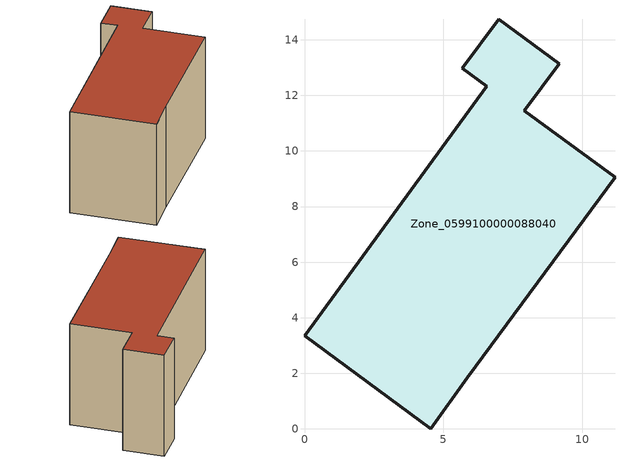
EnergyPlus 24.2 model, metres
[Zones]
Zone_0599100000088040
 floor ground (C_G): 5.86,1.84 4.54,0 0,3.35 6.55,12.34 5.67,12.97 6.98,14.74 9.16,13.14 7.92,11.46 11.17,9.05 z0
 wall outside (C_F): 9.16,13.14 6.98,14.74 5.67,12.97 6.55,12.34 0,3.35 4.54,0 5.86,1.84 11.17,9.05 7.92,11.46 9.16,13.14 z0:7.29
 roof outside (C_R): 6.55,12.34 0,3.35 4.54,0 5.86,1.84 11.17,9.05 7.92,11.46 9.16,13.14 6.98,14.74 5.67,12.97 z7.29
[BUILDING]
Pand.0599100000088040: North Axis=0; Terrain=City; Loads Convergence Tolerance Value=0.04; Temperature Convergence Tolerance Value=0.4; Solar Distribution=FullExterior; Maximum Number of Warmup Days=25; Minimum Number of Warmup Days=1
[Site:Location]
Rotterdam.The.Hague.AP_ZH_NLD Design_Conditions: Latitude=51.96; Longitude=4.45; Time Zone=1; Elevation=-4.5
[SITE:GROUNDTEMPERATURE:BUILDINGSURFACE]
18, 18, 18, 18, 18, 18, 18, 18, 18, 18, 18, 18
[MATERIAL] Thermal Absorptance=0.9; Solar Absorptance=0.7; Visible Absorptance=0.7
Name | Roughness | Thickness | Conductivity | Density | Specific Heat
G.TC.1975-1991 | MediumSmooth | 0.15 | 0.288461 | 540 | 1210
F.TC.1975-1991 | Rough | 0.3 | 0.230769 | 1920 | 840
R.TC.1975-1991 | MediumRough | 0.2 | 0.153846 | 1500 | 1000
[CONSTRUCTION]
C_G: G.TC.1975-1991
C_F: F.TC.1975-1991
C_R: R.TC.1975-1991
[ZONE]
Zone_0599100000088040: Type=1; Multiplier=1; Ceiling Height=Autocalculate; Volume=Autocalculate; Floor Area=autocalculate; Part of Total Floor Area=Yes
[ZONEINFILTRATION:DESIGNFLOWRATE]
Infil_Zone_0599100000088040: Zone or ZoneList or Space or SpaceList=Zone_0599100000088040; Schedule=AlwaysOn; Design Flow Rate Calculation Method=Flow/Area; Flow Rate per Floor Area=0.003; Constant Term Coefficient=1; Temperature Term Coefficient=0; Velocity Term Coefficient=0; Velocity Squared Term Coefficient=0
[HVACTEMPLATE:ZONE:IDEALLOADSAIRSYSTEM]
Zone_0599100000088040: Maximum Heating Supply Air Temperature=50; Minimum Cooling Supply Air Temperature=13; Maximum Heating Supply Air Humidity Ratio=0.0156; Minimum Cooling Supply Air Humidity Ratio=0.0077; Heating Limit=NoLimit; Cooling Limit=NoLimit; Dehumidification Control Type=ConstantSensibleHeatRatio; Cooling Sensible Heat Ratio=0.7; Dehumidification Setpoint=60; Humidification Control Type=None; Humidification Setpoint=30; Outdoor Air Method=None; Outdoor Air Flow Rate per Person=0.00944; Outdoor Air Flow Rate per Zone Floor Area=0; Outdoor Air Flow Rate per Zone=0; Demand Controlled Ventilation Type=None; Outdoor Air Economizer Type=NoEconomizer; Heat Recovery Type=None; Sensible Heat Recovery Effectiveness=0.7; Latent Heat Recovery Effectiveness=0.65
[ZONECONTROL:THERMOSTAT]
ThermostatControl_Zone_0599100000088040: Zone or ZoneList=Zone_0599100000088040; Control Type Schedule=DualSetpointControlType; Control 1=Thermostat_Zone_0599100000088040; Temperature Difference Between Cutout And Setpoint=0
[THERMOSTATSETPOINT:DUALSETPOINT]
Thermostat_Zone_0599100000088040: Heating Setpoint Temperature Schedule=HeatingSetpoint_Zone_0599100000088040; Cooling Setpoint Temperature Schedule=CoolingSetpoint_Zone_0599100000088040
[SCHEDULE:COMPACT]
HeatingSetpoint_Zone_0599100000088040: Through: 12/31, For: AllDays, Until: 24:00, 21
CoolingSetpoint_Zone_0599100000088040: Through: 12/31, For: AllDays, Until: 24:00, 24
DualSetpointControlType: Through: 12/31, For: AllDays, Until: 24:00, 4
AlwaysOn: Through: 12/31, For: AllDays, Until: 24:00, 1
